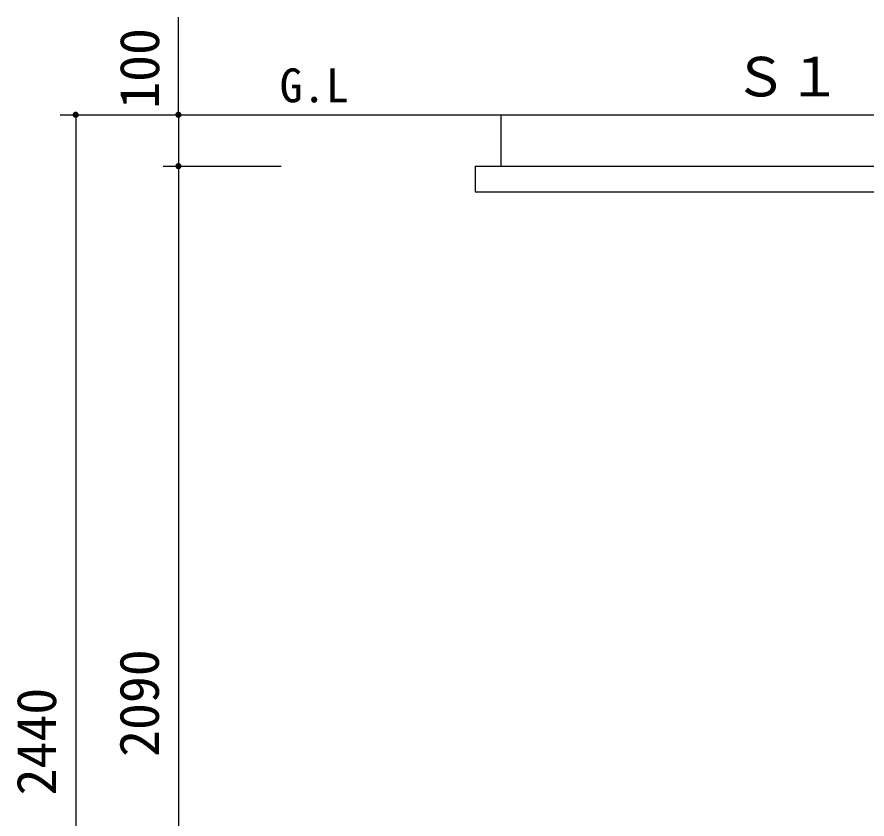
# Model space of a CAD drawing. Units: millimetres, scale not verified. Extents: x -8910 to 8910, y -6308 to 6308.
# Drawn here: x -792 to 862, y 1443 to 3004 of the extents above; entities that cross this region are included whole.
import ezdxf
from ezdxf.enums import TextEntityAlignment as Align

# ---------------------------------------------------------------- set-up
doc = ezdxf.new("R2010")
doc.units = ezdxf.units.MM
doc.header["$LTSCALE"] = 30
for name, color, linetype, lineweight in [('0-0_製作', 5, 'Continuous', 25), ('0-2_機器', 2, 'Continuous', 25), ('0-3_空気管', 3, 'Continuous', 25)]:
    doc.layers.add(name, color=color, linetype=linetype, lineweight=lineweight)
doc.styles.add('ＭＳ ゴシック', font='')
doc.styles.get('ＭＳ ゴシック').set_extended_font_data('MS Gothic')

msp = doc.modelspace()

# ---------------------------------------------------------------- linework, layer by layer
at = {"layer": '0-0_製作', "color": 2}
for p, q in [((-478.17, 2813.77), (-478.17, 3004.05)), ((-708.17, 2813.77), (-278.17, 2813.77)), ((-508.17, 2713.77), (-278.17, 2713.77))]:
    msp.add_line(p, q, dxfattribs=at)
at = {"layer": '0-0_製作'}
for points in [[(-678.17, 2813.77), (-684.17, 2813.77), (-684.16, 2814.14)], [(-678.17, 2813.77), (-684.12, 2813.02), (-684.17, 2813.77)], [(-678.17, 2813.77), (-684.16, 2814.14), (-684.07, 2814.89)], [(-678.17, 2813.77), (-683.98, 2812.28), (-684.12, 2813.02)], [(-678.17, 2813.77), (-684.07, 2814.89), (-683.88, 2815.62)], [(-678.17, 2807.77), (-683.98, 2812.28), (-678.17, 2813.77)], [(-678.17, 2813.77), (-683.88, 2815.62), (-683.6, 2816.32)], [(-678.17, 2813.77), (-683.6, 2816.32), (-683.24, 2816.98)], [(-678.17, 2813.77), (-683.24, 2816.98), (-682.79, 2817.59)], [(-678.17, 2813.77), (-682.79, 2817.59), (-682.28, 2818.14)], [(-678.17, 2813.77), (-682.28, 2818.14), (-681.7, 2818.62)], [(-678.17, 2813.77), (-681.7, 2818.62), (-681.06, 2819.03)], [(-678.17, 2819.77), (-681.06, 2819.03), (-680.38, 2819.35)], [(-678.17, 2813.77), (-681.06, 2819.03), (-678.17, 2819.77)], [(-678.17, 2819.77), (-680.38, 2819.35), (-678.92, 2819.72)], [(-678.92, 2819.72), (-680.38, 2819.35), (-679.66, 2819.58)], [(-677.79, 2819.76), (-678.17, 2813.77), (-678.17, 2819.77)], [(-677.05, 2819.66), (-678.17, 2813.77), (-677.79, 2819.76)], [(-676.32, 2819.47), (-678.17, 2813.77), (-677.05, 2819.66)], [(-675.62, 2819.2), (-678.17, 2813.77), (-676.32, 2819.47)], [(-674.96, 2818.83), (-678.17, 2813.77), (-675.62, 2819.2)], [(-674.35, 2818.39), (-678.17, 2813.77), (-674.96, 2818.83)], [(-673.8, 2817.88), (-678.17, 2813.77), (-674.35, 2818.39)], [(-673.32, 2817.29), (-678.17, 2813.77), (-673.8, 2817.88)], [(-672.91, 2816.66), (-678.17, 2813.77), (-673.32, 2817.29)], [(-672.59, 2815.98), (-678.17, 2813.77), (-672.91, 2816.66)], [(-672.36, 2815.26), (-678.17, 2813.77), (-672.59, 2815.98)], [(-672.22, 2814.52), (-678.17, 2813.77), (-672.36, 2815.26)], [(-672.22, 2814.52), (-672.17, 2813.77), (-678.17, 2813.77)], [(-672.17, 2813.77), (-678.17, 2807.77), (-678.17, 2813.77)], [(-672.18, 2813.39), (-678.17, 2807.77), (-672.17, 2813.77)], [(-672.28, 2812.64), (-678.17, 2807.77), (-672.18, 2813.39)], [(-478.17, 2813.77), (-484.17, 2813.77), (-484.16, 2814.14)], [(-478.17, 2813.77), (-484.12, 2813.02), (-484.17, 2813.77)], [(-478.17, 2813.77), (-484.16, 2814.14), (-484.07, 2814.89)], [(-478.17, 2813.77), (-483.98, 2812.28), (-484.12, 2813.02)], [(-478.17, 2813.77), (-484.07, 2814.89), (-483.88, 2815.62)], [(-478.17, 2807.77), (-483.98, 2812.28), (-478.17, 2813.77)], [(-478.17, 2813.77), (-483.88, 2815.62), (-483.6, 2816.32)], [(-478.17, 2813.77), (-483.6, 2816.32), (-483.24, 2816.98)], [(-478.17, 2813.77), (-483.24, 2816.98), (-482.79, 2817.59)], [(-478.17, 2813.77), (-482.79, 2817.59), (-482.28, 2818.14)], [(-478.17, 2813.77), (-482.28, 2818.14), (-481.7, 2818.62)], [(-478.17, 2813.77), (-481.7, 2818.62), (-481.06, 2819.03)], [(-478.17, 2813.77), (-481.06, 2819.03), (-480.38, 2819.35)], [(-478.17, 2819.77), (-480.38, 2819.35), (-479.66, 2819.58)], [(-478.17, 2813.77), (-480.38, 2819.35), (-478.17, 2819.77)], [(-478.17, 2819.77), (-479.66, 2819.58), (-478.92, 2819.72)], [(-477.79, 2819.76), (-478.17, 2813.77), (-478.17, 2819.77)], [(-477.05, 2819.66), (-478.17, 2813.77), (-477.79, 2819.76)], [(-476.32, 2819.47), (-478.17, 2813.77), (-477.05, 2819.66)], [(-475.62, 2819.2), (-478.17, 2813.77), (-476.32, 2819.47)], [(-474.96, 2818.83), (-478.17, 2813.77), (-475.62, 2819.2)], [(-474.35, 2818.39), (-478.17, 2813.77), (-474.96, 2818.83)], [(-473.8, 2817.88), (-478.17, 2813.77), (-474.35, 2818.39)], [(-473.32, 2817.29), (-478.17, 2813.77), (-473.8, 2817.88)], [(-472.91, 2816.66), (-478.17, 2813.77), (-473.32, 2817.29)], [(-472.59, 2815.98), (-478.17, 2813.77), (-472.91, 2816.66)], [(-472.36, 2815.26), (-478.17, 2813.77), (-472.59, 2815.98)], [(-472.22, 2814.52), (-478.17, 2813.77), (-472.36, 2815.26)], [(-472.22, 2814.52), (-472.17, 2813.77), (-478.17, 2813.77)], [(-472.17, 2813.77), (-478.17, 2807.77), (-478.17, 2813.77)], [(-472.18, 2813.39), (-478.17, 2807.77), (-472.17, 2813.77)], [(-472.28, 2812.64), (-478.17, 2807.77), (-472.18, 2813.39)], [(-678.17, 2807.77), (-683.75, 2811.56), (-683.98, 2812.28)], [(-678.17, 2807.77), (-683.43, 2810.88), (-683.75, 2811.56)], [(-678.17, 2807.77), (-683.03, 2810.24), (-683.43, 2810.88)], [(-678.17, 2807.77), (-682.55, 2809.66), (-683.03, 2810.24)], [(-678.17, 2807.77), (-682, 2809.14), (-682.55, 2809.66)], [(-678.17, 2807.77), (-681.39, 2808.7), (-682, 2809.14)], [(-678.17, 2807.77), (-680.73, 2808.34), (-681.39, 2808.7)], [(-678.17, 2807.77), (-680.03, 2808.06), (-680.73, 2808.34)], [(-678.17, 2807.77), (-679.3, 2807.87), (-680.03, 2808.06)], [(-678.17, 2807.77), (-678.55, 2807.78), (-679.3, 2807.87)], [(-672.47, 2811.91), (-678.17, 2807.77), (-672.28, 2812.64)], [(-672.74, 2811.21), (-678.17, 2807.77), (-672.47, 2811.91)], [(-673.11, 2810.55), (-678.17, 2807.77), (-672.74, 2811.21)], [(-673.55, 2809.94), (-678.17, 2807.77), (-673.11, 2810.55)], [(-674.06, 2809.39), (-678.17, 2807.77), (-673.55, 2809.94)], [(-674.64, 2808.91), (-678.17, 2807.77), (-674.06, 2809.39)], [(-675.28, 2808.51), (-678.17, 2807.77), (-674.64, 2808.91)], [(-675.96, 2808.19), (-678.17, 2807.77), (-675.28, 2808.51)], [(-675.96, 2808.19), (-677.42, 2807.82), (-678.17, 2807.77)], [(-676.68, 2807.96), (-677.42, 2807.82), (-675.96, 2808.19)], [(-478.17, 2807.77), (-483.75, 2811.56), (-483.98, 2812.28)], [(-478.17, 2807.77), (-483.43, 2810.88), (-483.75, 2811.56)], [(-478.17, 2807.77), (-483.03, 2810.24), (-483.43, 2810.88)], [(-478.17, 2807.77), (-482.55, 2809.66), (-483.03, 2810.24)], [(-478.17, 2807.77), (-482, 2809.14), (-482.55, 2809.66)], [(-478.17, 2807.77), (-481.39, 2808.7), (-482, 2809.14)], [(-478.17, 2807.77), (-480.73, 2808.34), (-481.39, 2808.7)], [(-478.17, 2807.77), (-480.03, 2808.06), (-480.73, 2808.34)], [(-478.17, 2807.77), (-479.3, 2807.87), (-480.03, 2808.06)], [(-478.17, 2807.77), (-478.55, 2807.78), (-479.3, 2807.87)], [(-472.47, 2811.91), (-478.17, 2807.77), (-472.28, 2812.64)], [(-472.74, 2811.21), (-478.17, 2807.77), (-472.47, 2811.91)], [(-473.11, 2810.55), (-478.17, 2807.77), (-472.74, 2811.21)], [(-473.55, 2809.94), (-478.17, 2807.77), (-473.11, 2810.55)], [(-474.06, 2809.39), (-478.17, 2807.77), (-473.55, 2809.94)], [(-474.64, 2808.91), (-478.17, 2807.77), (-474.06, 2809.39)], [(-475.28, 2808.51), (-478.17, 2807.77), (-474.64, 2808.91)], [(-475.96, 2808.19), (-478.17, 2807.77), (-475.28, 2808.51)], [(-476.68, 2807.96), (-478.17, 2807.77), (-475.96, 2808.19)], [(-476.68, 2807.96), (-477.42, 2807.82), (-478.17, 2807.77)], [(-478.17, 2713.77), (-484.17, 2713.77), (-484.16, 2714.14)], [(-478.17, 2713.77), (-484.12, 2713.02), (-484.17, 2713.77)], [(-478.17, 2713.77), (-484.16, 2714.14), (-484.07, 2714.89)], [(-478.17, 2713.77), (-483.98, 2712.28), (-484.12, 2713.02)], [(-478.17, 2713.77), (-484.07, 2714.89), (-483.88, 2715.62)], [(-478.17, 2707.77), (-483.98, 2712.28), (-478.17, 2713.77)], [(-478.17, 2713.77), (-483.88, 2715.62), (-483.6, 2716.32)], [(-478.17, 2713.77), (-483.6, 2716.32), (-483.24, 2716.98)], [(-478.17, 2713.77), (-483.24, 2716.98), (-482.79, 2717.59)], [(-478.17, 2713.77), (-482.79, 2717.59), (-482.28, 2718.14)], [(-478.17, 2713.77), (-482.28, 2718.14), (-481.7, 2718.62)], [(-478.17, 2713.77), (-481.7, 2718.62), (-481.06, 2719.03)], [(-478.17, 2713.77), (-481.06, 2719.03), (-480.38, 2719.35)], [(-478.17, 2719.77), (-480.38, 2719.35), (-479.66, 2719.58)], [(-478.17, 2713.77), (-480.38, 2719.35), (-478.17, 2719.77)], [(-478.17, 2719.77), (-479.66, 2719.58), (-478.92, 2719.72)], [(-477.79, 2719.76), (-478.17, 2713.77), (-478.17, 2719.77)], [(-477.05, 2719.66), (-478.17, 2713.77), (-477.79, 2719.76)], [(-476.32, 2719.47), (-478.17, 2713.77), (-477.05, 2719.66)], [(-475.62, 2719.2), (-478.17, 2713.77), (-476.32, 2719.47)], [(-474.96, 2718.83), (-478.17, 2713.77), (-475.62, 2719.2)], [(-474.35, 2718.39), (-478.17, 2713.77), (-474.96, 2718.83)], [(-473.8, 2717.88), (-478.17, 2713.77), (-474.35, 2718.39)], [(-473.32, 2717.29), (-478.17, 2713.77), (-473.8, 2717.88)], [(-472.91, 2716.66), (-478.17, 2713.77), (-473.32, 2717.29)], [(-472.59, 2715.98), (-478.17, 2713.77), (-472.91, 2716.66)], [(-472.36, 2715.26), (-478.17, 2713.77), (-472.59, 2715.98)], [(-472.22, 2714.52), (-478.17, 2713.77), (-472.36, 2715.26)], [(-472.22, 2714.52), (-472.17, 2713.77), (-478.17, 2713.77)], [(-472.17, 2713.77), (-478.17, 2707.77), (-478.17, 2713.77)], [(-472.18, 2713.39), (-478.17, 2707.77), (-472.17, 2713.77)], [(-478.17, 2707.77), (-483.75, 2711.56), (-483.98, 2712.28)], [(-478.17, 2707.77), (-483.43, 2710.88), (-483.75, 2711.56)], [(-478.17, 2707.77), (-483.03, 2710.24), (-483.43, 2710.88)], [(-478.17, 2707.77), (-482.55, 2709.66), (-483.03, 2710.24)], [(-478.17, 2707.77), (-482, 2709.14), (-482.55, 2709.66)], [(-478.17, 2707.77), (-481.39, 2708.7), (-482, 2709.14)], [(-478.17, 2707.77), (-480.73, 2708.34), (-481.39, 2708.7)], [(-478.17, 2707.77), (-480.03, 2708.06), (-480.73, 2708.34)], [(-478.17, 2707.77), (-479.3, 2707.87), (-480.03, 2708.06)], [(-478.17, 2707.77), (-478.55, 2707.78), (-479.3, 2707.87)], [(-472.28, 2712.64), (-478.17, 2707.77), (-472.18, 2713.39)], [(-472.47, 2711.91), (-478.17, 2707.77), (-472.28, 2712.64)], [(-472.74, 2711.21), (-478.17, 2707.77), (-472.47, 2711.91)], [(-473.11, 2710.55), (-478.17, 2707.77), (-472.74, 2711.21)], [(-473.55, 2709.94), (-478.17, 2707.77), (-473.11, 2710.55)], [(-474.06, 2709.39), (-478.17, 2707.77), (-473.55, 2709.94)], [(-474.64, 2708.91), (-478.17, 2707.77), (-474.06, 2709.39)], [(-475.28, 2708.51), (-478.17, 2707.77), (-474.64, 2708.91)], [(-475.96, 2708.19), (-478.17, 2707.77), (-475.28, 2708.51)], [(-476.68, 2707.96), (-478.17, 2707.77), (-475.96, 2708.19)], [(-476.68, 2707.96), (-477.42, 2707.82), (-478.17, 2707.77)]]:
    msp.add_solid(points, dxfattribs=at)
at = {"layer": '0-2_機器'}
for p, q in [((-678.17, 2813.77), (-678.17, 374.15)), ((-478.17, 2813.77), (-478.17, 2713.77)), ((-278.17, 2813.77), (2159.81, 2813.77)), ((149.21, 2813.77), (149.21, 2713.77)), ((-478.17, 2713.77), (-478.17, 624.15)), ((99.21, 2713.77), (99.21, 2663.77)), ((99.21, 2713.77), (1699.21, 2713.77)), ((99.21, 2663.77), (1699.21, 2663.77))]:
    msp.add_line(p, q, dxfattribs=at)

# ---------------------------------------------------------------- texts
at = {"layer": '0-0_製作', "color": 4, "style": 'ＭＳ ゴシック'}
msp.add_text('2440', height=76.98, rotation=90, dxfattribs=at).set_placement((-693.17, 1488.96), align=Align.BOTTOM_LEFT)
at = {"layer": '0-2_機器', "color": 4, "style": 'ＭＳ ゴシック'}
for s, p in [('100', (-492.61, 2825.4)), ('2090', (-493.17, 1563.96))]:
    msp.add_text(s, height=76.98, rotation=90, dxfattribs=at).set_placement(p, align=Align.BOTTOM_LEFT)
msp.add_text('Ｓ１', height=76.98, dxfattribs=at).set_placement((602.15, 2826.38), align=Align.BOTTOM_LEFT)
at = {"layer": '0-3_空気管', "color": 4, "style": 'ＭＳ ゴシック'}
msp.add_text('G.L', height=65.98, dxfattribs=at).set_placement((-281.26, 2818.24), align=Align.BOTTOM_LEFT)

doc.saveas('drawing.dxf')
